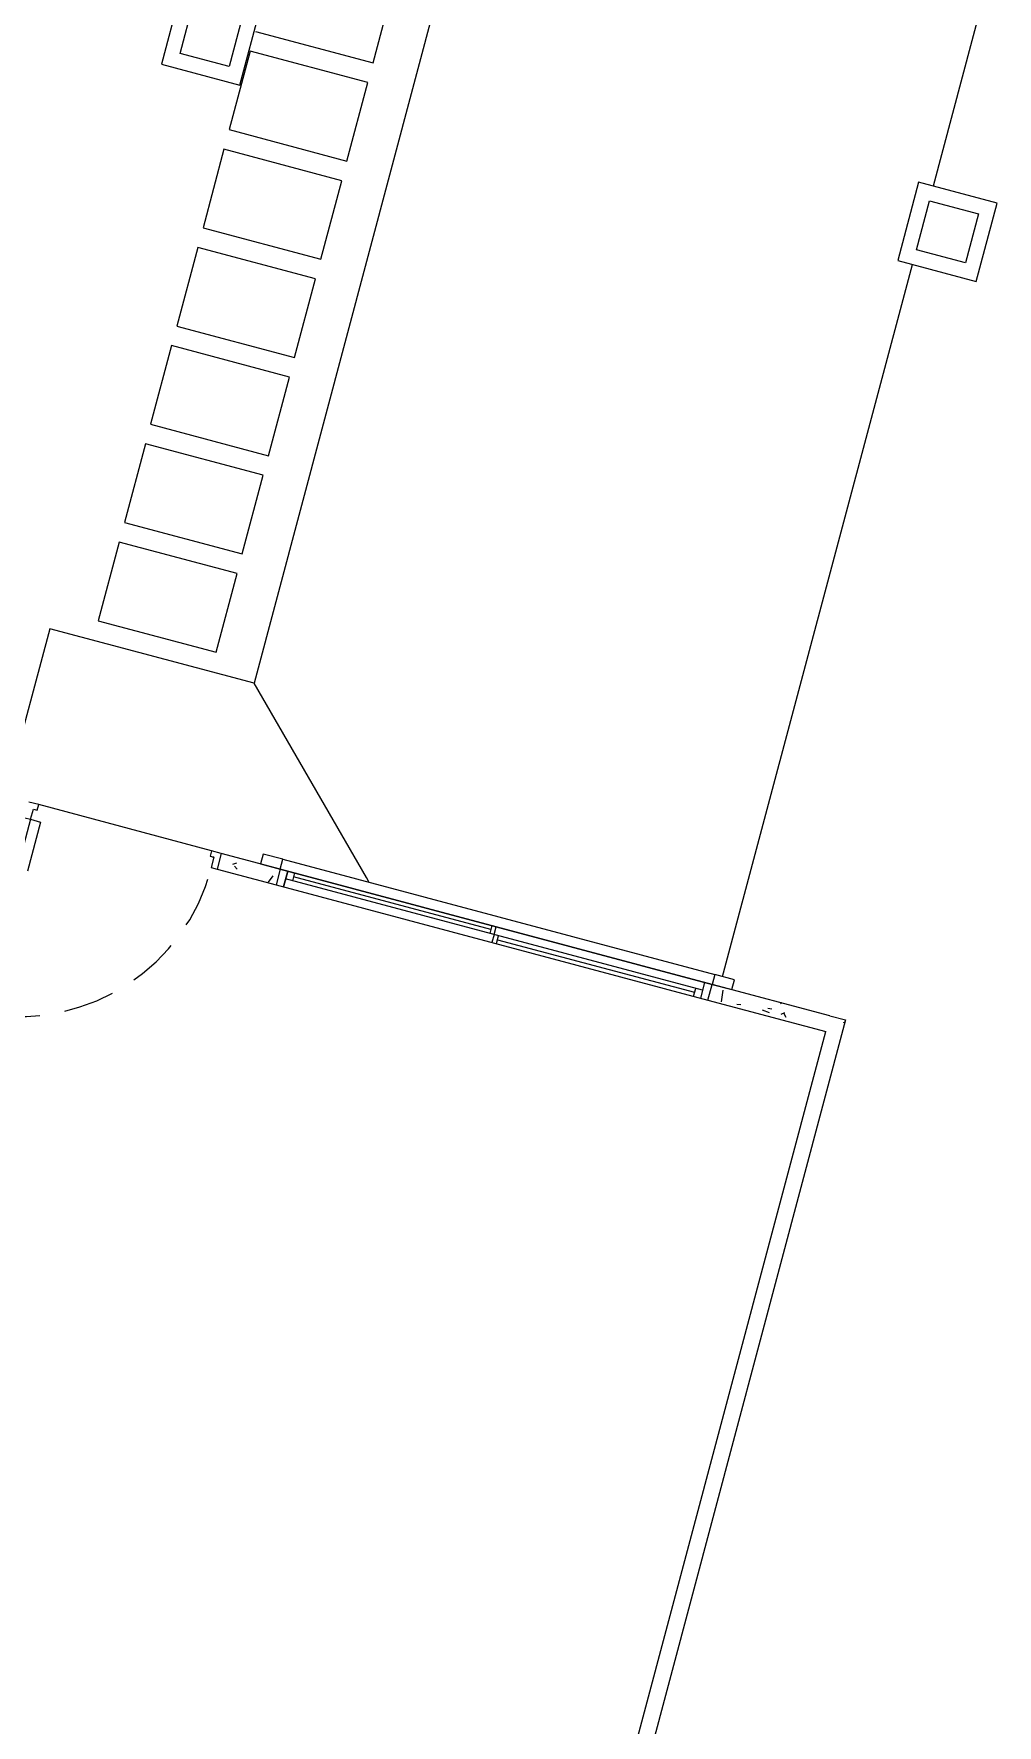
# Model space of a CAD drawing. Header units: metres. Extents: x 689715 to 690980, y 1005284 to 1006835.
# Drawn here: x 690898.09 to 690902.83, y 1005606.13 to 1005614.45 of the extents above; entities that cross this region are included whole.
import ezdxf

# ---------------------------------------------------------------- set-up
doc = ezdxf.new("R2010")
doc.units = ezdxf.units.M
doc.linetypes.add('HIDDEN', pattern=[0.375, 0.25, -0.125])
doc.linetypes.add('PHANTOM', pattern=[2.5, 1.25, -0.25, 0.25, -0.25, 0.25, -0.25])
doc.layers.add('0_HUELLAS CASAS CASTILLA', color=1, linetype='Continuous')
doc.layers.add('0_NUMERO DE LOTE FASE V', color=3, linetype='Continuous')
for name, color, linetype, lineweight in [('Modelos genéricos', 7, 'Continuous', 13), ('Muros', 7, 'Continuous', 13), ('Patrón de corte', 7, 'Continuous', 13), ('Pilares estructurales', 7, 'Continuous', 25), ('Plan Swing', 7, 'HIDDEN', 13), ('Puertas', 7, 'Continuous', 13), ('Suelos', 7, 'Continuous', 9), ('Ventanas', 7, 'Continuous', 13)]:
    doc.layers.add(name, color=color, linetype=linetype, lineweight=lineweight)

# ---------------------------------------------------------------- blocks, each defined once
blk = doc.blocks.new('Window-Sliding - VENTANA DE 2_20 X 1_20-1540986-PLANO CLAVE _8 CASAS EN HILERA_ - Dependent 1')
at = {"layer": 'Ventanas', "color": 253}
for p, q in [((1.100365830454672, 0.04), (-1.099634169545327, 0.04)), ((-1.099634169545327, 0.04), (-1.099634169545327, -0.03999999999902364)), ((-1.099634169545327, 0.04000000000097637), (1.100365830454672, 0.04000000000097637)), ((-1.061534169779908, -0.03999999999902364), (-1.061534169779908, 0.04000000000097637)), ((-1.061534169779908, 0.04000000000097637), (-1.061534169779908, -0.03999999999902365)), ((1.062265830467165, 9.714248738745823e-13), (-1.061534169779908, 9.714248738745823e-13)), ((-1.026609169545286, 0.04000000000097637), (-1.026609169545286, 9.714248738745823e-13)), ((-0.02185916954532734, 0.02000000000096879), (-1.026609169545286, 0.02000000000096879)), ((-0.02185916954532734, 0.04000000000097637), (-0.02185916954532734, 9.714248738745823e-13)), ((0.000365830454672653, 9.714248738745823e-13), (0.000365830454672653, 0.04000000000097637)), ((0.000365830454672653, 9.714248738745823e-13), (0.000365830454672653, -0.03999999999902364)), ((0.02259083045467268, -0.03999999999902364), (0.02259083045467268, 9.714248738745823e-13)), ((1.027340830454717, -0.03999999999902364), (1.027340830454717, 9.714248738745823e-13)), ((1.062265830467165, 0.04000000000097637), (1.062265830467165, -0.03999999999902365)), ((1.100365830454672, -0.03999999999902364), (1.100365830454672, 0.04)), ((-1.099634169545327, -0.03999999999902364), (1.100365830454672, -0.03999999999902364)), ((-1.099634169545327, -0.03999999999902364), (1.100365830454672, -0.03999999999902364)), ((-1.09963416929923, -0.03999999999902364), (1.100365830455644, -0.03999999999902364)), ((0.02259083045467268, -0.0199999999990375), (1.027340830454716, -0.0199999999990375))]:
    blk.add_line(p, q, dxfattribs=at)
blk = doc.blocks.new('M_MOLDURA SENCILLA PARA VENTANAS - 2_20x1_20-1429797-PLANO CLAVE _8 CASAS EN HILERA_ - Dependent 1')
at = {"layer": 'Modelos genéricos', "color": 9, "lineweight": 9}
for p, q in [((-0.975000000000008, 0.08999999999999686), (-1.075000000000009, 0.08999999999999686)), ((-1.075000000000009, 0.08999999999999686), (-1.075000000000009, 0.04000000000000823)), ((-0.975000000000008, 0.04000000000000823), (-0.975000000000008, 0.08999999999999686)), ((1.324999999999992, 0.08999999999999686), (1.224999999999992, 0.08999999999999686)), ((1.224999999999992, 0.08999999999999686), (1.224999999999992, 0.04000000000000823)), ((1.324999999999992, 0.04000000000000823), (1.324999999999992, 0.08999999999999686)), ((-1.075000000000009, 0.04000000000000823), (-0.975000000000008, 0.04000000000000823)), ((1.224999999999992, 0.04000000000000823), (1.324999999999992, 0.04000000000000823))]:
    blk.add_line(p, q, dxfattribs=at)
at = {"layer": 'Modelos genéricos', "color": 253}
blk.add_line((-0.9750000000000082, 0.09000000000000001), (1.224999999999992, 0.09000000000000001), dxfattribs=at)
blk = doc.blocks.new('M_SINGLE DOOR_PRINCIPAL - _98 x 2_18-1543017-PLANO CLAVE _8 CASAS EN HILERA_ - Dependent 1')
at = {"layer": 'Plan Swing', "color": 253}
for p, q in [((0.4089999999999979, 0.04000000000001053), (0.4089999999999979, 1.02000000000001)), ((0.4600000000000514, 1.02000000000001), (0.4089999999999979, 1.02000000000001)), ((0.4600000000000514, 0.04000000000001053), (0.4600000000000514, 1.02000000000001)), ((0.4600000000000514, 0.04000000000001053), (0.4089999999999979, 0.04000000000001053))]:
    blk.add_line(p, q, dxfattribs=at)
blk.add_arc((0.520000000000048, 0.04480403496726841), 0.9814928273890571, 96.49364626227735, 179.9999999999998, dxfattribs=at)
at = {"layer": 'Puertas', "color": 9, "lineweight": 9}
for p, q in [((-0.460000000000006, 0.04000000000000724), (-0.4900000000000043, 0.04000000000000717)), ((-0.4600000000000058, -0.0122499999999987), (-0.460000000000006, 0.04000000000000724)), ((0.4899999999999966, 0.0400000000000091), (0.4599999999999982, 0.04000000000000896)), ((0.4599999999999982, 0.04000000000000896), (0.4599999999999982, -0.01224999999999695)), ((-0.4900000000000041, -0.03999999999999282), (-0.4400000000000057, -0.03999999999999271)), ((-0.4400000000000058, -0.01224999999999866), (-0.4600000000000058, -0.0122499999999987)), ((-0.4400000000000057, -0.03999999999999271), (-0.4400000000000058, -0.01224999999999866)), ((0.4599999999999982, -0.01224999999999695), (0.4399999999999982, -0.01224999999999702)), ((0.4399999999999982, -0.01224999999999702), (0.4399999999999982, -0.03999999999999092)), ((0.4399999999999982, -0.03999999999999092), (0.4899999999999966, -0.03999999999999099))]:
    blk.add_line(p, q, dxfattribs=at)
at = {"layer": 'Puertas', "color": 253}
for p, q in [((-0.4600000000000056, -0.01224999999998467), (-0.4600000000000056, -0.01099999999998057)), ((-0.4550000000000055, -0.01099999999998056), (-0.4600000000000056, -0.01099999999998057)), ((-0.4550000000000054, -0.01099999999998668), (-0.4600000000000054, -0.0109999999999867)), ((-0.4600000000000056, -0.01224999999998467), (-0.4550000000000055, -0.01224999999998466)), ((-0.4550000000000055, -0.01099999999998056), (-0.4550000000000055, -0.01224999999998466)), ((-0.4550000000000054, -0.01099999999998668), (-0.4550000000000054, -0.0122499999999908))]:
    blk.add_line(p, q, dxfattribs=at)
blk = doc.blocks.new('M_Concrete-Rectangular-Column - _25x_25-V7-PLANO CLAVE _8 CASAS EN HILERA_ - Dependent 1')
at = {"layer": 'Pilares estructurales', "lineweight": 13}
h = blk.add_hatch(dxfattribs=at)
h.set_pattern_fill('CONCRETE', color=256, style=0, pattern_type=2)
h.set_pattern_definition([(49.99999999999999, (-7.957000000000001, -75.643), (1.457020047383542, -0.1273482686276515), [0.152, -1.676]), (355, (-7.957000000000001, -75.643), (-0.2818653023739907, 1.528382135238966), [0.122, -1.341]), (100.451, (-7.835, -75.653), (1.17546538358712, 1.400456044289996), [0.13, -1.425]), (46.184, (-7.957000000000001, -75.236), (2.169039294737322, -0.336383022587974), [0.229, -2.515]), (96.636, (-7.776, -75.264), (1.898944685138781, 1.97970782763093), [0.194, -2.137]), (351.184, (-7.957000000000001, -75.236), (1.898795237190718, 1.979372286160904), [0.183, -2.012]), (21, (-7.754, -75.33800000000001), (1.212598781386422, -0.8177586412751406), [0.152, -1.676]), (326, (-7.754, -75.33800000000001), (0.4944494143613917, 1.473404145724342), [0.122, -1.341]), (71.45100000000001, (-7.653, -75.406), (1.707039752549385, 0.6549895290889265), [0.13, -1.425]), (37.50000000000001, (-7.957000000000001, -75.643), (0.02416182372297015, 0.6765066195347833), [0.067, -1.258, 0.067, -1.294, -1.346]), (37.50000000000001, (-7.957000000000001, -75.643), (0.02416182372297015, 0.6765066195347833), [-2.686, 0.067, -1.279]), (7.499999999999999, (-7.957000000000001, -75.643), (0.5349359976128323, 0.8016816565557453), [0.067, -0.7090000000000001, 0.067, -1.227, -0.513]), (7.499999999999999, (-7.957000000000001, -75.643), (0.5349359976128323, 0.8016816565557453), [-2.071, 0.067, -0.446]), (327.5, (-8.41, -75.643), (1.084235554558972, -0.04571938571545769), [0.067, -0.441, 0.067, -1.518, -2.103]), (327.5, (-8.41, -75.643), (1.084235554558972, -0.04571938571545769), [-2.093, 0.067, -2.036]), (317.5, (-8.613, -75.643), (1.185122407334744, 0.2039163545013021), [0.067, -0.593, 0.067, -0.986, -1.494]), (317.5, (-8.613, -75.643), (1.185122407334744, 0.2039163545013021), [-1.713, 0.067, -1.426])])
h.paths.add_polyline_path([(0.1250000000000062, -0.1249999999999326), (0.1250000000000062, 0.1250000000000625), (-0.1249999999999932, 0.1250000000000625), (-0.1249999999999932, -0.1249999999998936)], flags=0)
blk = doc.blocks.new('MOLDURA COLUMNA - 0_40x_40-1533038-PLANO CLAVE _8 CASAS EN HILERA_ - Dependent 1')
at = {"layer": 'Modelos genéricos', "color": 253}
for p, q in [((0.2000000000000064, 0.1999999999999915), (-0.1999999999999938, 0.1999999999999915)), ((-0.1999999999999937, 0.1999999999999915), (-0.1999999999999937, -0.2000000000000085)), ((0.2000000000000064, -0.2000000000000085), (0.2000000000000064, 0.1999999999999915)), ((-0.1249999999999938, -0.1250000000000084), (-0.1249999999999937, 0.1249999999999915)), ((-0.1249999999999937, 0.1249999999999915), (0.1250000000000063, 0.1249999999999915)), ((0.1250000000000063, 0.1249999999999915), (0.1250000000000063, -0.1250000000000084)), ((0.1250000000000063, -0.1250000000000084), (-0.1249999999999938, -0.1250000000000084)), ((-0.1999999999999937, -0.2000000000000085), (0.2000000000000065, -0.2000000000000085))]:
    blk.add_line(p, q, dxfattribs=at)
blk = doc.blocks.new('A TRANSFORMADA A B')
at = {"layer": 'Patrón de corte'}
h = blk.add_hatch(dxfattribs=at)
h.set_pattern_fill('HORMIGÓN', color=254, angle=90.00000000000001, style=0, pattern_type=2)
h.set_pattern_definition([(139.9999999999999, (365.6615329035558, -75.88183759397361), (0.03836033982117157, 0.4377584771638403), [0.04599999999999998, -0.5029999999999997]), (84.99999999999997, (365.6615329035558, -75.88183759397361), (-0.4580987315439035, -0.08439521406967809), [0.03700000000000001, -0.4020000000000002]), (190.451, (365.6645329040475, -75.84583759406814), (-0.4199401312074268, 0.3526758939897786), [0.039, -0.4270000000000001]), (136.1839999999999, (365.5395329040475, -75.8818375938572), (0.1004214988211118, 0.6506308650644554), [0.06899999999999998, -0.7539999999999998]), (186.6359999999999, (365.547532903729, -75.82783759379527), (-0.5938707988951819, 0.5701916118460522), [0.05799999999999998, -0.6409999999999996]), (81.18399999999994, (365.5395329040475, -75.8818375938572), (-0.5936975411065768, 0.5697220635397624), [0.05500000000000001, -0.6039999999999999]), (110.9999999999999, (365.5705329037737, -75.82083759387024), (0.245780230253577, 0.3642747293136032), [0.04599999999999999, -0.5029999999999999]), (55.99999999999997, (365.5705329037737, -75.82083759387024), (-0.4415777901075865, 0.1482769546615401), [0.03699999999999998, -0.4019999999999998]), (161.4509999999999, (365.5905329035595, -75.79083759407513), (-0.1963072483374971, 0.5120483026533341), [0.03899999999999999, -0.427]), (127.5, (365.6615329035558, -75.88183759397361), (-0.2022933454275577, 0.007375797972208872), [0.02, -0.3770000000000001, 0.02, -0.388, -0.404]), (127.5, (365.6615329035558, -75.88183759397361), (-0.2022933454275577, 0.007375797972208872), [-0.806, 0.02, -0.3840000000000001]), (97.49999999999994, (365.6615329035558, -75.88183759397361), (-0.2399435114399267, 0.1600503399492727), [0.02, -0.213, 0.02, -0.368, -0.154]), (97.49999999999994, (365.6615329035558, -75.88183759397361), (-0.2399435114399267, 0.1600503399492727), [-0.621, 0.02, -0.134]), (57.49999999999999, (365.6615329037886, -76.01783759397222), (0.01404568388630387, 0.3254162238797662), [0.01999999999999999, -0.1319999999999999, 0.01999999999999999, -0.455, -0.6309999999999997]), (57.49999999999999, (365.6615329037886, -76.01783759397222), (0.01404568388630387, 0.3254162238797662), [-0.6279999999999997, 0.01999999999999999, -0.6109999999999997]), (47.49999999999996, (365.6615329037886, -76.07883759384276), (-0.06081860510782452, 0.3554815006055007), [0.02, -0.178, 0.02, -0.2960000000000001, -0.4480000000000001]), (47.49999999999996, (365.6615329037886, -76.07883759384276), (-0.06081860510782452, 0.3554815006055007), [-0.5140000000000001, 0.02, -0.4280000000000001])])
h.paths.add_polyline_path([(286.1439854069613, -61.57999999239109), (286.0639854071196, -61.57999999215826), (286.0639854071196, -61.87999999232125), (286.143985407427, -61.87999999237945)])
h.paths.add_polyline_path([(286.1439854071941, -64.28005156177096), (286.143985407427, -63.47999999229796), (286.0639854071196, -63.47999999241438), (286.0639854071196, -64.28005156177096)])
h.paths.add_polyline_path([(286.1439854069613, -65.26005156169413), (286.0639854068868, -65.2600515614613), (286.0639854071196, -65.56005156162428), (286.1439854067285, -65.56005156162428)])
h.paths.add_polyline_path([(286.1439854067285, -68.4399999876623), (286.1439854069613, -67.7600515614613), (286.0639854071196, -67.76005156157771), (286.0639854071196, -68.43999998754589)])
at = {"layer": '0_HUELLAS CASAS CASTILLA', "color": 8}
for p, q in [((277.963819663506, -68.35999999707565), (286.0639854073524, -68.35999998776242)), ((286.143985407427, -68.359999987646), (286.143985407427, -68.43999998772051))]:
    blk.add_line(p, q, dxfattribs=at)
at = {"layer": '0_HUELLAS CASAS CASTILLA', "color": 8, "lineweight": 5}
blk.add_line((286.143985407427, -68.43999998772051), (273.3538196636364, -68.43999998772051), dxfattribs=at)
at = {"layer": 'Muros', "color": 253}
for p, q in [((286.0639854068868, -65.2600515614613), (286.0639854071196, -65.56005156162428)), ((286.1439854069613, -65.26005156169413), (286.0639854068868, -65.2600515614613)), ((286.1439854067285, -65.56005156162428), (286.1439854069613, -65.26005156169413)), ((286.0639854071196, -67.76005156157771), (286.0639854071196, -68.35999999230262)), ((286.1439854067285, -68.35999999241903), (286.1439854069613, -67.7600515614613))]:
    blk.add_line(p, q, dxfattribs=at)
at = {"layer": 'Suelos', "color": 9}
for p, q in [((286.9939854070544, -64.15999764634762), (286.2139854070265, -64.15999784879386)), ((286.9939854068216, -65.20005156181287), (286.9939854070544, -64.15999764634762)), ((286.1439854071941, -65.21005156164756), (286.1439854067285, -64.33005156175932)), ((287.4939854070544, -64.38005156174768), (287.0939854069147, -64.38005156151485)), ((287.0939854069147, -64.38005156151485), (287.0939854069147, -64.98005156166619)), ((287.4939854065888, -64.9800515617244), (287.4939854070544, -64.38005156174768)), ((287.9939854068216, -64.38005156163126), (287.5939854066819, -64.38005156163126)), ((287.5939854066819, -64.38005156163126), (287.5939854071476, -64.98005156154977)), ((287.9939854068216, -64.98005156160798), (287.9939854068216, -64.38005156163126)), ((288.4939854068216, -64.38005156163126), (288.0939854069147, -64.38005156145664)), ((288.0939854069147, -64.38005156145664), (288.0939854069147, -64.98005156149156)), ((288.4939854068216, -64.98005156154977), (288.4939854068216, -64.38005156163126)), ((288.9939854068216, -64.38005156157305), (288.5939854069147, -64.38005156151485)), ((288.5939854069147, -64.38005156151485), (288.5939854071476, -64.98005156143336)), ((288.9939854068216, -64.98005156149156), (288.9939854068216, -64.38005156157305)), ((289.4939854070544, -64.38005156145664), (289.0939854071476, -64.38005156139843)), ((289.0939854071476, -64.38005156139843), (289.0939854066819, -64.9800515617244)), ((289.4939854068216, -64.98005156143336), (289.4939854070544, -64.38005156145664)), ((289.9939854068216, -64.38005156163126), (289.5939854069147, -64.38005156157305)), ((289.5939854069147, -64.38005156157305), (289.5939854069147, -64.9800515617244)), ((289.9939854070544, -64.98005156131694), (289.9939854068216, -64.38005156163126)), ((290.0939854071476, -64.38005156157305), (290.0939854064491, -64.98005156154977)), ((287.0939854069147, -64.98005156166619), (287.4939854065888, -64.9800515617244)), ((287.5939854071476, -64.98005156154977), (287.9939854068216, -64.98005156160798)), ((288.0939854069147, -64.98005156149156), (288.4939854068216, -64.98005156154977)), ((288.5939854071476, -64.98005156143336), (288.9939854068216, -64.98005156149156)), ((289.0939854066819, -64.9800515617244), (289.4939854068216, -64.98005156143336)), ((289.5939854069147, -64.9800515617244), (289.9939854070544, -64.98005156131694)), ((290.0939854064491, -64.98005156154977), (290.4939854068216, -64.98005156149156)), ((286.2139854070265, -65.98005156154977), (286.9939854068216, -65.20005156181287)), ((291.1439854067285, -65.20005156158004), (286.9939854068216, -65.20005156181287)), ((286.1939854072407, -66.00005156151019), (286.2139854070265, -65.98005156154977)), ((286.1939854072407, -67.80005156155676), (286.2139854070265, -67.80005156155676)), ((286.2139854070265, -67.80005156155676), (289.8189854063094, -67.80005156138213)), ((290.2189854069147, -67.80005156149855), (291.1439854067285, -67.80005156144034))]:
    blk.add_line(p, q, dxfattribs=at)
at = {"color": 254, "lineweight": 13}
for name, p, rotation in [('MOLDURA COLUMNA - 0_40x_40-1533038-PLANO CLAVE _8 CASAS EN HILERA_ - Dependent 1', (290.0189854067285, -64.17505156161496), 90), ('M_SINGLE DOOR_PRINCIPAL - _98 x 2_18-1543017-PLANO CLAVE _8 CASAS EN HILERA_ - Dependent 1', (286.1039854066912, -64.7700515614124), 90), ('M_MOLDURA SENCILLA PARA VENTANAS - 2_20x1_20-1429797-PLANO CLAVE _8 CASAS EN HILERA_ - Dependent 1', (286.1039854066912, -66.535051561601), 270), ('Window-Sliding - VENTANA DE 2_20 X 1_20-1540986-PLANO CLAVE _8 CASAS EN HILERA_ - Dependent 1', (286.1039854066912, -66.65968573110877), 270), ('MOLDURA COLUMNA - 0_40x_40-1533038-PLANO CLAVE _8 CASAS EN HILERA_ - Dependent 1', (290.018985407427, -67.92505156155676), 90), ('M_Concrete-Rectangular-Column - _25x_25-V7-PLANO CLAVE _8 CASAS EN HILERA_ - Dependent 1', (290.018985407427, -67.92505156155676), 90)]:
    blk.add_blockref(name, p, dxfattribs=dict(at, rotation=rotation))
blk = doc.blocks.new('CASTILLA 7 NUEVA')
at = {"rotation": 269.9999998879757}
blk.add_blockref('A TRANSFORMADA A B', (330.5665340038831, 260.2961971417535), dxfattribs=at)

msp = doc.modelspace()

# ---------------------------------------------------------------- block references
at = {"layer": '0_NUMERO DE LOTE FASE V', "linetype": 'PHANTOM', "rotation": 165.0660436350674}
msp.add_blockref('CASTILLA 7 NUEVA', (691148.6920277637, 1005517.075476691), dxfattribs=at)

doc.saveas('drawing.dxf')
